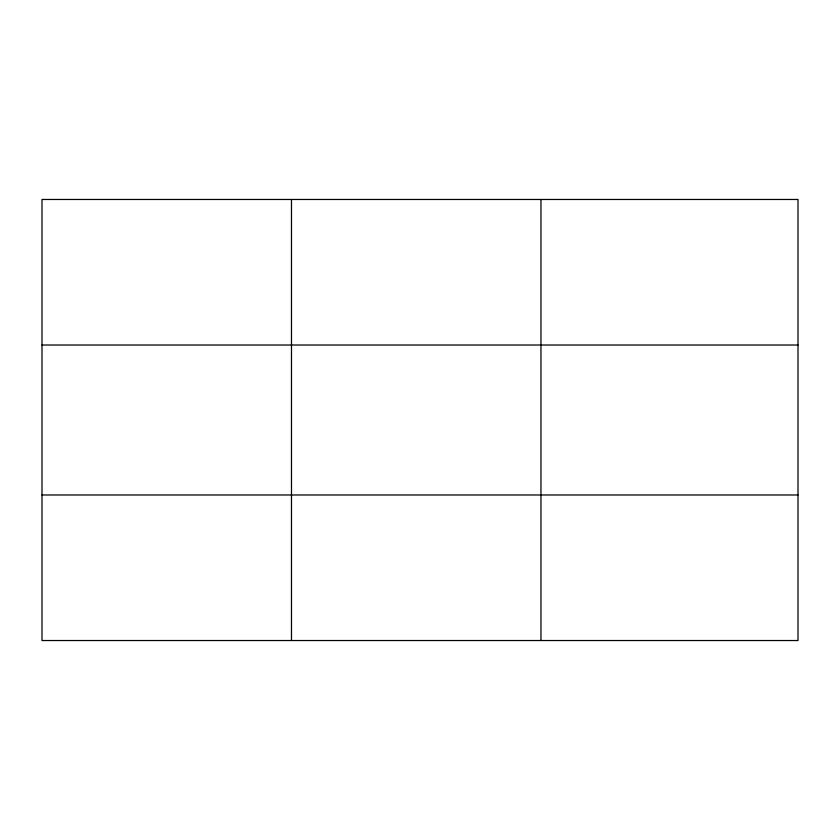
<?xml version="1.0" encoding="UTF-8"?>
<svg xmlns="http://www.w3.org/2000/svg" width="840" height="840" viewBox="0 0 840 840"><rect width="100%" height="100%" fill="white"/><g stroke="black" fill="none" stroke-linecap="round" stroke-linejoin="round"><path stroke-width="1.26" d="M291.48 199.469L291.48 640.532M540.96 199.469L540.96 640.532M798 345.019L798 199.469L42 199.469L42 640.532L798 640.532L798 345.019L42 345.019M42 494.981L798 494.981"/></g></svg>
